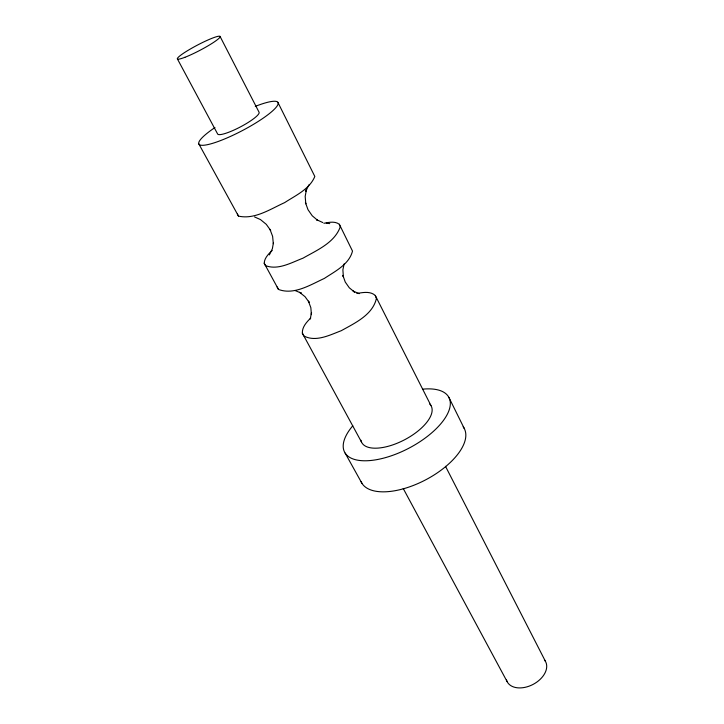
<?xml version="1.0" encoding="UTF-8"?>
<svg xmlns="http://www.w3.org/2000/svg" width="724" height="724" viewBox="0 0 724 724"><rect width="100%" height="100%" fill="white"/><g stroke="black" fill="none" stroke-linecap="round" stroke-linejoin="round"><path stroke-width="1.09" d="M356.887 293.482C362.905 292.46 370.281 290.985 375.276 295.464L376.417 298.424C372.751 314.904 354.769 323.139 341.276 330.696C329.854 335.013 315.718 342.38 303.845 335.936L302.342 333.167C302.071 327.004 306.632 322.062 310.75 318.008M323.909 223.3C328.931 222.286 334.913 220.974 339.339 224.286L340.262 226.829C334.66 242.784 316.714 250.296 303.003 258.169C291.437 262.559 277.944 270.523 265.464 265.59L264.197 263.237C264.459 257.925 268.586 253.916 272.206 250.441M273.401 242.83L272.378 248.721L269.346 254.92M310.234 319.003L311.519 312.551L311.42 314.596L310.84 307.673L308.397 301.112L309.175 302.397L305.039 296.686L299.519 292.279L301.401 293.193L295.148 290.559M344.117 263.889L342.886 269.835L343.375 276.849L342.886 275.364L345.257 282.043L349.285 287.781L354.679 292.224L353.095 291.048L359.204 293.682M308.913 184.855L305.772 191.227L306.56 189L305.184 196.367L305.799 203.824L305.438 202.566L307.981 209.652L312.234 215.779L317.899 220.548L316.424 219.625L322.832 222.558M326.252 223.137L329.737 223.607M198.756 143.786L238.477 216.105C254.613 219.788 270.432 209.019 284.65 202.611C295.546 195.471 309.646 189.208 314.822 176.457L277.835 102.265M254.567 216.938L260.468 219.58L266.278 224.331L270.658 230.431L269.989 229.363L272.613 236.332L273.319 243.671M264.197 263.237L278.469 289.428C293.935 295.347 310.496 284.767 324.316 278.441C334.959 271.382 349.131 264.441 352.507 251.083L339.339 224.286M345.131 453.079L362 483.415M302.342 333.167L361.484 442.002M277.12 286.93L278.469 289.428M237.363 214.06L238.477 216.105M177.362 58.843L217.58 133.904A23.403 4.344 -27.7 0 0 240.35 126.944A23.403 4.344 -27.7 0 0 259.02 112.148L220.06 36.426M403.241 488.51L507.09 681.574M445.504 466.319L545.48 661.419M375.276 295.464L430.934 405.54M448.862 397.367L464.229 428.436M429.784 404.073A39.241 17.539 -27.7 0 1 404.607 439.767A39.241 17.539 -27.7 0 1 360.932 440.228M422.726 389.159A58.888 26.336 -27.7 0 1 442.708 421.422A58.888 26.336 -27.7 0 1 367.692 460.717A58.888 26.336 -27.7 0 1 352.787 425.793M463.179 426.771A58.056 27.512 -27.7 0 1 426.717 479.279A58.056 27.512 -27.7 0 1 361.077 481.677M544.403 659.872A21.684 14.353 -27.7 0 1 533.063 684.415A21.684 14.353 -27.7 0 1 506.429 679.809M255.273 106.374A44.68 8.299 -27.7 0 1 271.129 112.166A44.68 8.299 -27.7 0 1 210.702 143.886A44.68 8.299 -27.7 0 1 214.956 127.542M184.882 57.314A24.118 2.896 -27.7 0 0 219.788 37.422A24.118 2.896 -27.7 0 0 191.552 48.318A24.118 2.896 -27.7 0 0 184.882 57.314"/></g></svg>
